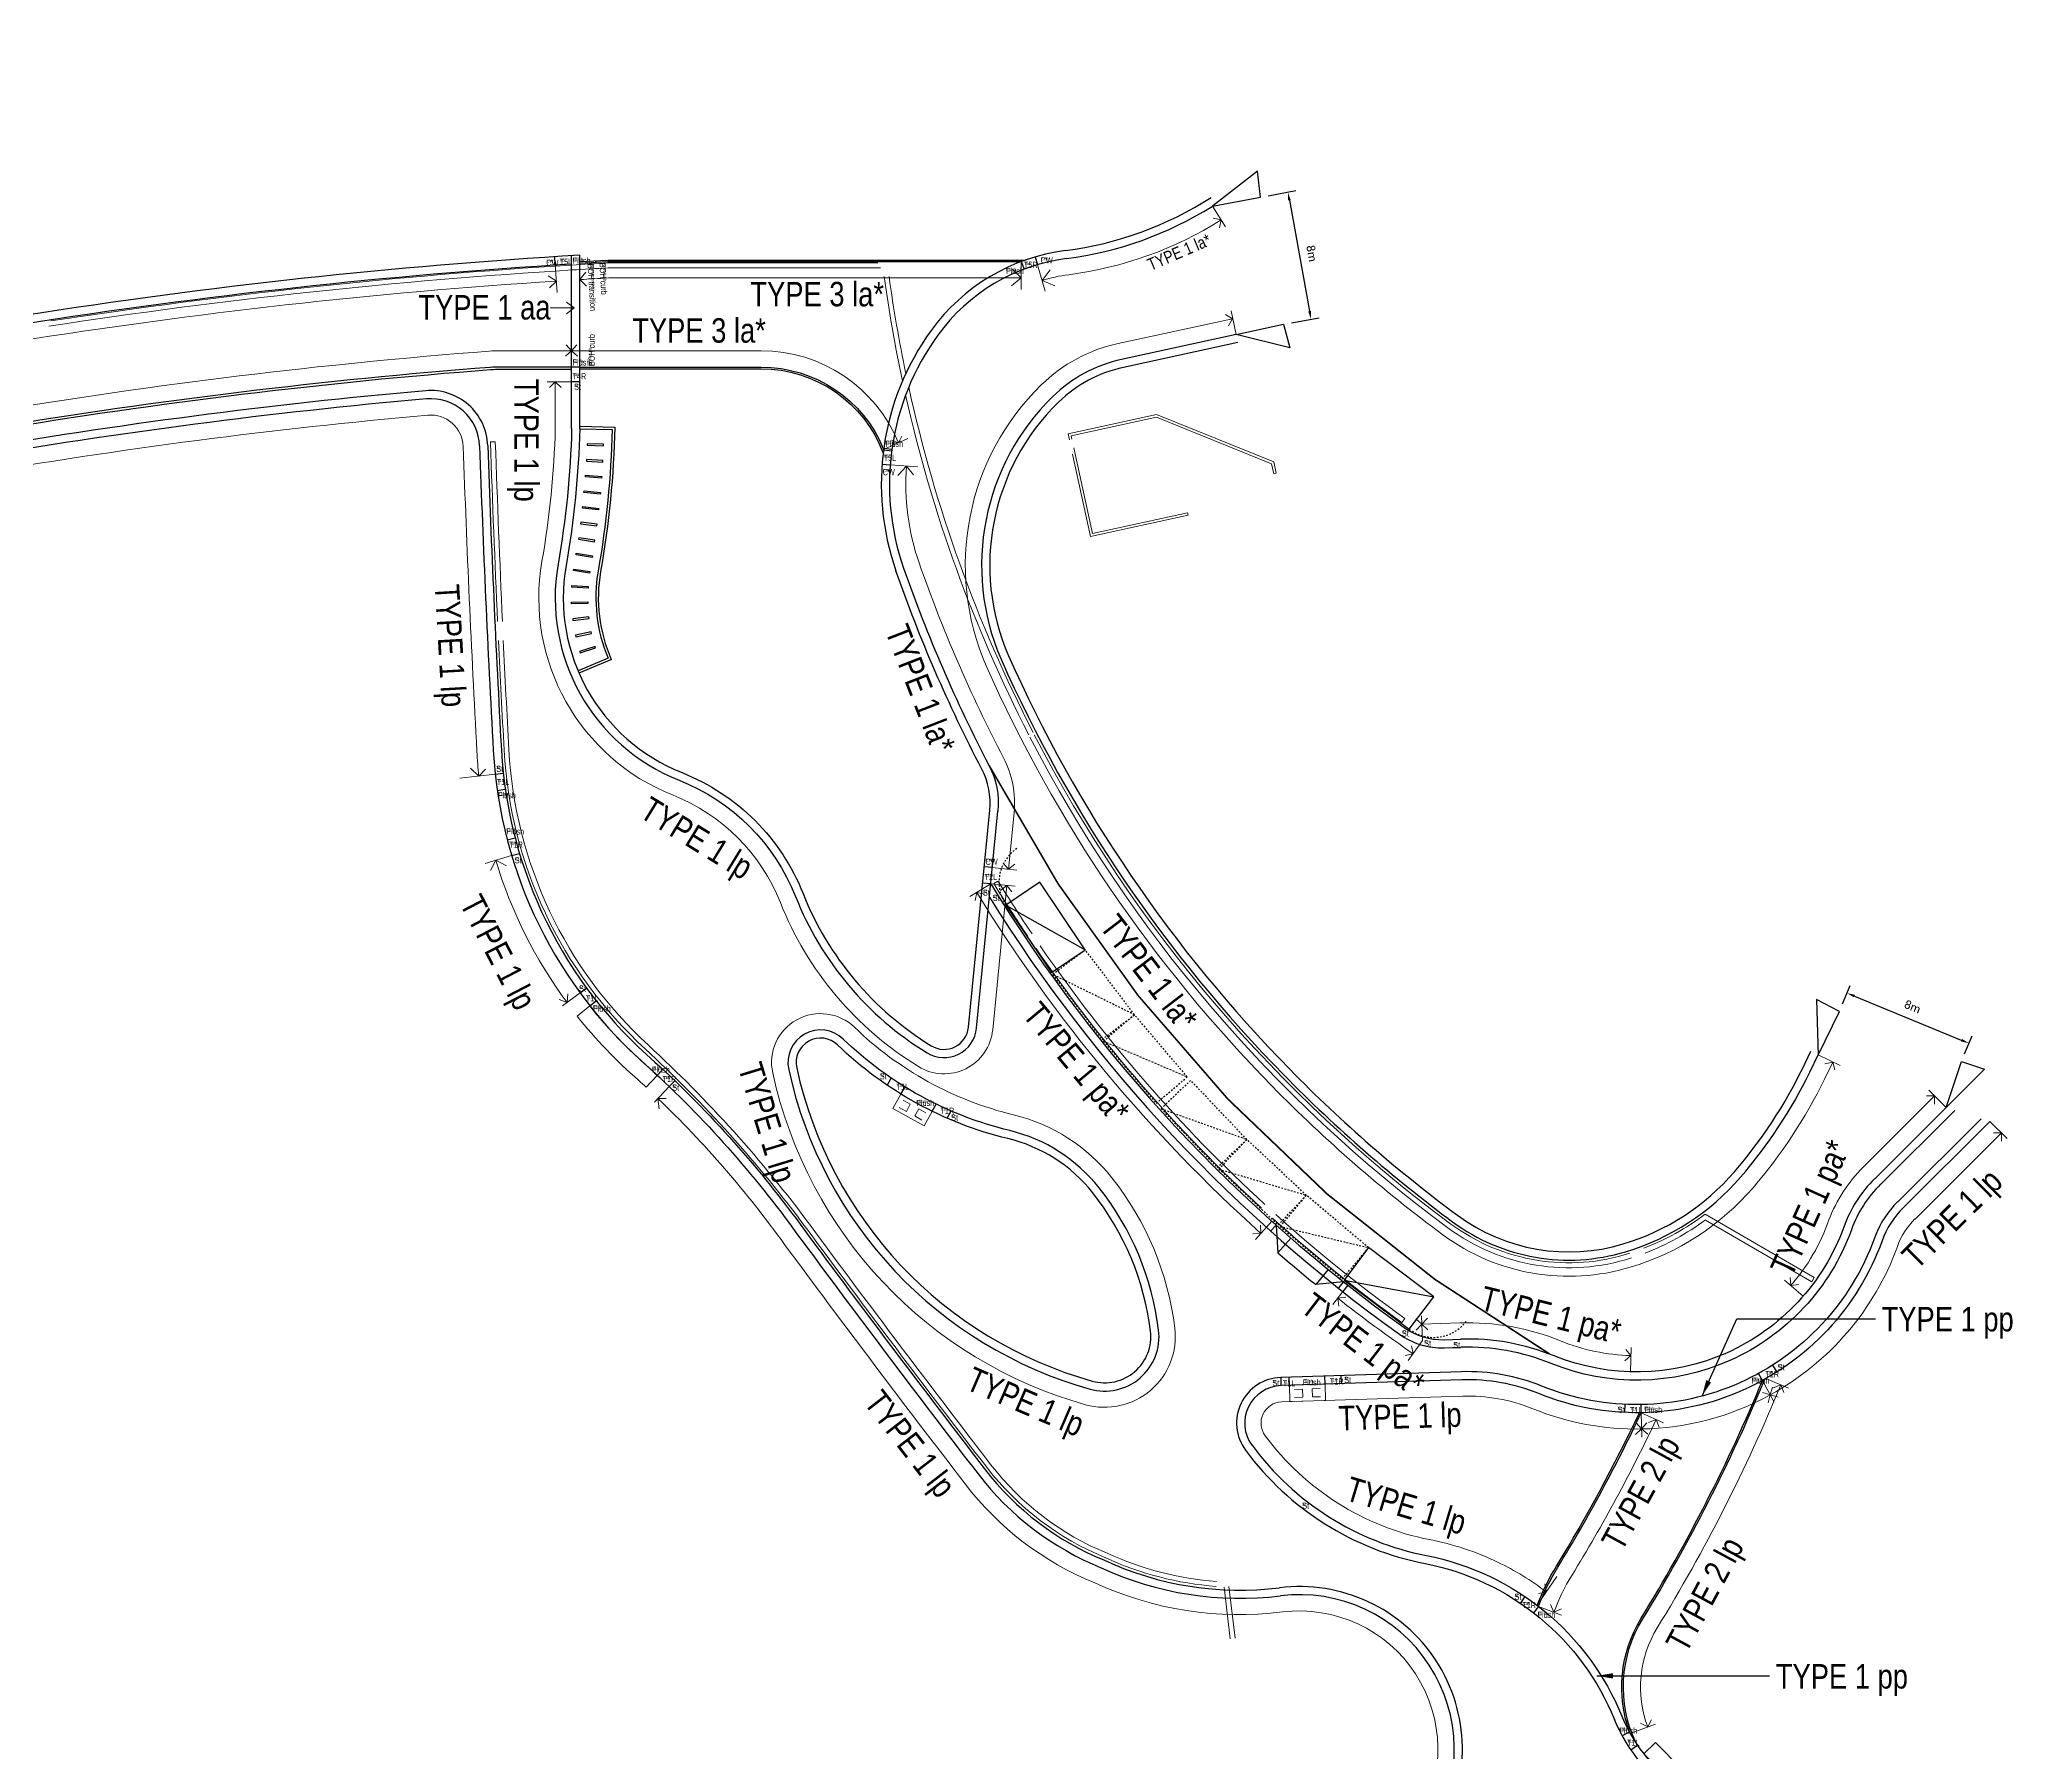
# Model space of a CAD drawing. Extents: x 832756 to 834508, y 817753 to 818399.
# Drawn here: x 834055.9 to 834177, y 817935.1 to 818040.2 of the extents above; entities that cross this region are included whole.
import ezdxf

# ---------------------------------------------------------------- set-up
doc = ezdxf.new("R2010")
doc.units = 0
doc.header["$MEASUREMENT"] = 0
doc.header["$PDMODE"] = 3
doc.linetypes.add('ACAD_ISO02W100', pattern=[15, 12, -3])
doc.linetypes.add('HIDDEN', pattern=[0.375, 0.25, -0.125])
doc.layers.get('0').update_dxf_attribs({"lineweight": 0})
for name, color, linetype, lineweight in [('000-PAV-Concrete-b', 1, 'Continuous', 25), ('000-PAV-Reused tiles-b', 3, 'Continuous', 15), ('000-West8 - Transition pieces', 2, 'Continuous', 30), ('000-West8 - Transition pieces @ 0.25', 2, 'Continuous', 30), ('000-West8 - Transition pieces @ 0.5', 2, 'Continuous', 30), ('020-gutter-b-a', 8, 'ACAD_ISO02W100', 9), ('KERBS TYPE', 3, 'Continuous', 0)]:
    doc.layers.add(name, color=color, linetype=linetype, lineweight=lineweight)
doc.layers.add('bike station', color=1, linetype='Continuous')
doc.styles.add('base plan(mm)$0$SWIS721 LT', font='swiss.ttf')
doc.styles.add('Legend', font='calibri.ttf')
doc.styles.add('W8 TOPO wkcd', font='swissc.ttf', dxfattribs={"height": 1.1})
doc.linetypes.add('FENCELINE1', pattern='A,6.35,-2.54,[133,ltypeshp.shx,S=2.54,R=0,X=-2.54,Y=0],-2.54,25.4', length=36.83)
doc.dimstyles.new('ISO-200', dxfattribs={"dimtxt": 0.5, "dimasz": 0.5, "dimexe": 0.5, "dimexo": 0.5, "dimgap": 0.5, "dimtad": 1, "dimdsep": 46, "dimtxsty": 'Standard', "dimcen": 0, "dimclrd": 256, "dimclre": 256, "dimclrt": 256, "dimadec": 0, "dimazin": 0, "dimtfac": 1, "dimtmove": 0, "dimatfit": 2, "dimfxl": 0, "dimlwd": -1, "dimlwe": -1, "dimarcsym": 0})
doc.dimstyles.get("Standard").update_dxf_attribs({"dimtxt": 0.18, "dimasz": 0.18, "dimexe": 0.18, "dimexo": 0.0625, "dimgap": 0.09, "dimtad": 1, "dimdec": 4, "dimzin": 0, "dimdsep": 46, "dimtxsty": 'Standard', "dimcen": 0.09, "dimadec": 0, "dimazin": 0, "dimtfac": 1, "dimtdec": 4, "dimtofl": 0, "dimtmove": 2, "dimatfit": 2, "dimfxl": 0, "dimtolj": 1, "dimtzin": 0, "dimarcsym": 0})

# ---------------------------------------------------------------- blocks, each defined once
blk = doc.blocks.new('*D135')
at = {"layer": '000-PAV-Concrete-b', "ltscale": 0.01}
for p, q in [((834166.52, 817981.05), (834166.98, 817982.16)), ((834167.26, 817981.51), (834173.81, 817978.81)), ((834174.01, 817977.97), (834174.47, 817979.08))]:
    blk.add_line(p, q, dxfattribs=at)
for points in [[(834167.29, 817981.59), (834167.22, 817981.44), (834166.79, 817981.7)], [(834173.85, 817978.89), (834173.78, 817978.74), (834174.28, 817978.62)]]:
    blk.add_solid(points, dxfattribs=at)
at = {"layer": 'Defpoints', "color": 0, "ltscale": 0.01}
for p in [(834166.33, 817980.58), (834174.28, 817978.62), (834173.82, 817977.5)]:
    blk.add_point(p, dxfattribs=at)
at = {"layer": '000-PAV-Concrete-b', "ltscale": 0.01, "insert": (834170.82, 817980.86), "char_height": 0.5, "attachment_point": 5, "rotation": 337.6263, "style": 'Legend'}
blk.add_mtext('8m', dxfattribs=at)
blk = doc.blocks.new('*D136')
at = {"layer": '000-PAV-Concrete-b', "ltscale": 0.01}
for p, q in [((834131.29, 818030.64), (834132.98, 818030.95)), ((834132.58, 818030.36), (834133.82, 818023.55)), ((834132.72, 818022.84), (834134.41, 818023.15))]:
    blk.add_line(p, q, dxfattribs=at)
for points in [[(834132.66, 818030.38), (834132.5, 818030.35), (834132.49, 818030.86)], [(834133.91, 818023.56), (834133.74, 818023.53), (834133.91, 818023.06)]]:
    blk.add_solid(points, dxfattribs=at)
at = {"layer": 'Defpoints', "color": 0, "ltscale": 0.01}
for p in [(834130.8, 818030.55), (834132.22, 818022.75), (834133.91, 818023.06)]:
    blk.add_point(p, dxfattribs=at)
at = {"layer": '000-PAV-Concrete-b', "ltscale": 0.01, "insert": (834133.95, 818027.09), "char_height": 0.5, "attachment_point": 5, "rotation": 280.3427, "style": 'Legend'}
blk.add_mtext('8m', dxfattribs=at)
blk = doc.blocks.new('*U139')
at = {"layer": '000-West8 - Transition pieces @ 0.25', "insert": (0, 0), "char_height": 0.188, "attachment_point": 1, "style": 'W8 TOPO wkcd'}
blk.add_mtext_dynamic_manual_height_columns('T1L', width=0.3989, gutter_width=1.38, heights=[0.205], dxfattribs=at)
at = {"layer": '000-West8 - Transition pieces @ 0.5', "insert": (0, 0), "char_height": 0.375, "attachment_point": 1, "style": 'W8 TOPO wkcd'}
blk.add_mtext_dynamic_manual_height_columns('T1L', width=0.7978, gutter_width=2.75, heights=[0.411], dxfattribs=at)
blk = doc.blocks.new('T1L')
at = {"layer": '000-West8 - Transition pieces'}
blk.add_blockref('*U139', (0, 0), dxfattribs=at)
blk = doc.blocks.new('*U140')
at = {"layer": '000-West8 - Transition pieces @ 0.25', "insert": (0, 0), "char_height": 0.188, "attachment_point": 1, "style": 'W8 TOPO wkcd'}
blk.add_mtext_dynamic_manual_height_columns('T1R', width=0.3989, gutter_width=1.38, heights=[0.205], dxfattribs=at)
at = {"layer": '000-West8 - Transition pieces @ 0.5', "insert": (0, 0), "char_height": 0.375, "attachment_point": 1, "style": 'W8 TOPO wkcd'}
blk.add_mtext_dynamic_manual_height_columns('T1R', width=0.7978, gutter_width=2.75, heights=[0.411], dxfattribs=at)
blk = doc.blocks.new('T1R')
at = {"layer": '000-West8 - Transition pieces'}
blk.add_blockref('*U140', (0, 0), dxfattribs=at)
blk = doc.blocks.new('*U138')
at = {"layer": '000-West8 - Transition pieces @ 0.25', "insert": (0, 0), "char_height": 0.188, "attachment_point": 1, "style": 'W8 TOPO wkcd'}
blk.add_mtext_dynamic_manual_height_columns('Flush', width=0.3732, gutter_width=1.38, heights=[0.202], dxfattribs=at)
at = {"layer": '000-West8 - Transition pieces @ 0.5', "insert": (0, 0), "char_height": 0.375, "attachment_point": 1, "style": 'W8 TOPO wkcd'}
blk.add_mtext_dynamic_manual_height_columns('Flush', width=0.7465, gutter_width=2.75, heights=[0.405], dxfattribs=at)
blk = doc.blocks.new('Flush')
at = {"layer": '000-West8 - Transition pieces'}
blk.add_blockref('*U138', (0, 0), dxfattribs=at)
blk = doc.blocks.new('*U137')
at = {"layer": '000-West8 - Transition pieces @ 0.25', "insert": (0, 0), "char_height": 0.188, "attachment_point": 1, "style": 'W8 TOPO wkcd'}
blk.add_mtext_dynamic_manual_height_columns('St', width=0.3732, gutter_width=1.38, heights=[0.202], dxfattribs=at)
at = {"layer": '000-West8 - Transition pieces @ 0.5', "insert": (0, 0), "char_height": 0.375, "attachment_point": 1, "style": 'W8 TOPO wkcd'}
blk.add_mtext_dynamic_manual_height_columns('St', width=0.7465, gutter_width=2.75, heights=[0.405], dxfattribs=at)
blk = doc.blocks.new('St')
at = {"layer": '000-West8 - Transition pieces'}
blk.add_blockref('*U137', (0, 0), dxfattribs=at)
blk = doc.blocks.new('*U143')
at = {"layer": '000-West8 - Transition pieces @ 0.25', "insert": (0, 0), "char_height": 0.188, "attachment_point": 1, "style": 'W8 TOPO wkcd'}
blk.add_mtext_dynamic_manual_height_columns('CW', width=0.3732, gutter_width=1.38, heights=[0.202], dxfattribs=at)
at = {"layer": '000-West8 - Transition pieces @ 0.5', "insert": (0, 0), "char_height": 0.375, "attachment_point": 1, "style": 'W8 TOPO wkcd'}
blk.add_mtext_dynamic_manual_height_columns('CW', width=0.7465, gutter_width=2.75, heights=[0.405], dxfattribs=at)
blk = doc.blocks.new('CW')
at = {"layer": '000-West8 - Transition pieces'}
blk.add_blockref('*U143', (0, 0), dxfattribs=at)
blk = doc.blocks.new('*U150')
at = {"layer": '000-West8 - Transition pieces @ 0.25', "insert": (0, 0), "char_height": 0.188, "attachment_point": 1, "style": 'W8 TOPO wkcd'}
blk.add_mtext_dynamic_manual_height_columns('T5L', width=0.3989, gutter_width=1.38, heights=[0.205], dxfattribs=at)
at = {"layer": '000-West8 - Transition pieces @ 0.5', "insert": (0, 0), "char_height": 0.375, "attachment_point": 1, "style": 'W8 TOPO wkcd'}
blk.add_mtext_dynamic_manual_height_columns('T5L', width=0.7978, gutter_width=2.75, heights=[0.411], dxfattribs=at)
blk = doc.blocks.new('T5L')
at = {"layer": '000-West8 - Transition pieces'}
blk.add_blockref('*U150', (0, 0), dxfattribs=at)
blk = doc.blocks.new('*U152')
at = {"layer": '000-West8 - Transition pieces @ 0.25', "insert": (0, 0), "char_height": 0.188, "attachment_point": 1, "style": 'W8 TOPO wkcd'}
blk.add_mtext_dynamic_manual_height_columns('T5R', width=0.3989, gutter_width=1.38, heights=[0.205], dxfattribs=at)
at = {"layer": '000-West8 - Transition pieces @ 0.5', "insert": (0, 0), "char_height": 0.375, "attachment_point": 1, "style": 'W8 TOPO wkcd'}
blk.add_mtext_dynamic_manual_height_columns('T5R', width=0.7978, gutter_width=2.75, heights=[0.411], dxfattribs=at)
blk = doc.blocks.new('T5R')
at = {"layer": '000-West8 - Transition pieces'}
blk.add_blockref('*U152', (0, 0), dxfattribs=at)
blk = doc.blocks.new('*U141')
at = {"layer": '000-West8 - Transition pieces @ 0.25', "insert": (0, 0), "char_height": 0.188, "attachment_point": 1, "style": 'W8 TOPO wkcd'}
blk.add_mtext_dynamic_manual_height_columns('T2L', width=0.3732, gutter_width=1.38, heights=[0.202], dxfattribs=at)
at = {"layer": '000-West8 - Transition pieces @ 0.5', "insert": (0, 0), "char_height": 0.375, "attachment_point": 1, "style": 'W8 TOPO wkcd'}
blk.add_mtext_dynamic_manual_height_columns('T2L', width=0.7465, gutter_width=2.75, heights=[0.405], dxfattribs=at)
blk = doc.blocks.new('T2L')
at = {"layer": '000-West8 - Transition pieces'}
blk.add_blockref('*U141', (0, 0), dxfattribs=at)
blk = doc.blocks.new('*U149')
at = {"layer": '000-West8 - Transition pieces @ 0.25', "insert": (0, 0), "char_height": 0.188, "attachment_point": 1, "style": 'W8 TOPO wkcd'}
blk.add_mtext_dynamic_manual_height_columns('T4R', width=0.3989, gutter_width=1.38, heights=[0.205], dxfattribs=at)
at = {"layer": '000-West8 - Transition pieces @ 0.5', "insert": (0, 0), "char_height": 0.375, "attachment_point": 1, "style": 'W8 TOPO wkcd'}
blk.add_mtext_dynamic_manual_height_columns('T4R', width=0.7978, gutter_width=2.75, heights=[0.411], dxfattribs=at)
blk = doc.blocks.new('T4R')
at = {"layer": '000-West8 - Transition pieces'}
blk.add_blockref('*U149', (0, 0), dxfattribs=at)
blk = doc.blocks.new('*U265')
at = {"layer": '000-West8 - Transition pieces @ 0.25', "insert": (0.05, 0.02), "char_height": 0.188, "attachment_point": 1, "style": 'W8 TOPO wkcd'}
blk.add_mtext_dynamic_manual_height_columns('BOH curb', width=1.8718, gutter_width=1.38, heights=[0.202], dxfattribs=at)
at = {"layer": '000-West8 - Transition pieces @ 0.5', "insert": (0.05, 0.02), "char_height": 0.375, "attachment_point": 1, "style": 'W8 TOPO wkcd'}
blk.add_mtext_dynamic_manual_height_columns('BOH curb', width=3.7436, gutter_width=2.75, heights=[0.405], dxfattribs=at)
blk = doc.blocks.new('*U132')
at = {"layer": '000-West8 - Transition pieces'}
blk.add_blockref('*U265', (0, 0), dxfattribs=at)
blk = doc.blocks.new('*U266')
at = {"layer": '000-West8 - Transition pieces @ 0.25', "insert": (0.05, 0.02), "char_height": 0.188, "attachment_point": 1, "style": 'W8 TOPO wkcd'}
blk.add_mtext_dynamic_manual_height_columns('BOH curb', width=1.8718, gutter_width=1.38, heights=[0.202], dxfattribs=at)
at = {"layer": '000-West8 - Transition pieces @ 0.5', "insert": (0.05, 0.02), "char_height": 0.375, "attachment_point": 1, "style": 'W8 TOPO wkcd'}
blk.add_mtext_dynamic_manual_height_columns('BOH curb', width=3.7436, gutter_width=2.75, heights=[0.405], dxfattribs=at)
blk = doc.blocks.new('*U133')
at = {"layer": '000-West8 - Transition pieces'}
blk.add_blockref('*U266', (0, 0), dxfattribs=at)
blk = doc.blocks.new('*U267')
at = {"layer": '000-West8 - Transition pieces @ 0.25', "insert": (0.02, -0.05), "char_height": 0.1875, "attachment_point": 1, "style": 'W8 TOPO wkcd'}
blk.add_mtext_dynamic_manual_height_columns('BOH transition', width=1.8718, gutter_width=1.38, heights=[0.202], dxfattribs=at)
at = {"layer": '000-West8 - Transition pieces @ 0.5', "insert": (0.02, -0.05), "char_height": 0.375, "attachment_point": 1, "style": 'W8 TOPO wkcd'}
blk.add_mtext_dynamic_manual_height_columns('BOH transition', width=3.7436, gutter_width=2.75, heights=[0.405], dxfattribs=at)
blk = doc.blocks.new('*U134')
at = {"layer": '000-West8 - Transition pieces'}
blk.add_blockref('*U267', (0, 0), dxfattribs=at)
blk = doc.blocks.new('A$C1F770982')
at = {"layer": '020-gutter-b-a', "color": 2, "linetype": 'FENCELINE1', "ltscale": 4e-05}
for p, q in [((834119.01, 818016.02), (834124.43, 818017.2)), ((834119.19, 818015.91), (834124.42, 818017.04)), ((834164.79, 817964.24), (834158.09, 817968.13)), ((834164.64, 817963.98), (834158.11, 817967.77))]:
    blk.add_line(p, q, dxfattribs=at)
for points in [[(834056.47, 818022.63, -0.022788), (834088.56, 818026.08, -0.00157), (834090.78, 818026.21), (834107.49, 818026.21)], [(834056.59, 818022.95, -0.022665), (834088.54, 818026.38, -0.001576), (834090.77, 818026.51), (834107.32, 818026.51)], [(834107.72, 818025.67, 0.018621), (834108.84, 818019.26)], [(834108.02, 818025.67, 0.01732), (834109.05, 818019.72)], [(834109.23, 818018.89, 0.06492), (834116.86, 817997.69)], [(834109.03, 818018.39, 0.063641), (834116.59, 817997.56)], [(834083.56, 818015.53, 0.002857), (834084, 818004.5)], [(834083.86, 818015.54, 0.002857), (834084.3, 818004.51)], [(834084.05, 818003.33, 0.001738), (834084.4, 817996.62, 0.195832), (834093.05, 817978.28, -0.047832), (834102.95, 817967.26, 0.004834), (834114.01, 817952.6, 0.132717), (834121.3, 817947.05)], [(834084.35, 818003.34, 0.001738), (834084.69, 817996.64, 0.195832), (834093.25, 817978.5, -0.047832), (834103.19, 817967.44, 0.004834), (834114.25, 817952.78, 0.132692), (834121.41, 817947.32)], [(834116.66, 817997.41, 0.114644), (834142.31, 817967.29, 0.242174), (834153.57, 817965.45)], [(834116.93, 817997.55, 0.114643), (834142.49, 817967.53, 0.241908), (834153.47, 817965.74)], [(834114.44, 817988.42, 0.010314), (834116.54, 817985.17)], [(834114.7, 817988.58, 0.01031), (834116.79, 817985.34)], [(834117.04, 817984.43, 0.056443), (834130.88, 817968.5)], [(834117.29, 817984.6, 0.056433), (834131.08, 817968.72)], [(834131.55, 817967.89, 0.027215), (834139.48, 817961.48)], [(834131.75, 817968.11, 0.027212), (834139.66, 817961.73)], [(834158.09, 817968.13, -0.069667), (834154.32, 817966.04)], [(834158.11, 817967.78, -0.066654), (834154.42, 817965.75)]]:
    blk.add_lwpolyline(points, format="xyb", dxfattribs=at)
for points in [[(834131.63, 818013.56), (834131.49, 818014.19), (834124.42, 818017.04)], [(834131.78, 818013.6), (834131.62, 818014.3), (834124.43, 818017.2)], [(834083.86, 818015.54), (834083.56, 818015.53)], [(834131.63, 818013.56), (834131.78, 818013.6)], [(834114.44, 817988.42), (834114.7, 817988.58)], [(834164.64, 817963.98), (834164.79, 817964.24)], [(834139.48, 817961.48), (834139.66, 817961.73)], [(834128.57, 817945.24), (834128.95, 817942.08)], [(834128.87, 817945.28), (834129.25, 817942.12)]]:
    blk.add_lwpolyline(points, dxfattribs=at)
at = {"layer": '020-gutter-b-a', "color": 2, "linetype": 'FENCELINE1', "ltscale": 4e-05, "elevation": 5.15}
for points in [[(834119.01, 818016.02), (834119.09, 818015.66)], [(834119.19, 818015.91), (834119.24, 818015.69)], [(834120.5, 818009.9), (834119.35, 818015.17)], [(834120.38, 818009.73), (834119.28, 818014.78)], [(834120.38, 818009.73), (834126.38, 818011.03)], [(834120.5, 818009.9), (834126.34, 818011.17)], [(834126.34, 818011.17), (834126.38, 818011.03)]]:
    blk.add_lwpolyline(points, dxfattribs=at)
at = {"layer": '020-gutter-b-a', "color": 2, "linetype": 'FENCELINE1', "ltscale": 4e-05}
for radius, start, end in [(19.7, 245.3401, 265.5729), (20, 245.3351, 265.6073)]:
    blk.add_arc((834129.63, 817965.23), radius, start, end, dxfattribs=at)

msp = doc.modelspace()

# ---------------------------------------------------------------- linework, layer by layer
for points, elevation in [([(834108.89, 817975.12), (834109.32, 817974.88), (834109.08, 817974.44), (834108.64, 817974.69)], 5.82), ([(834110.27, 817974.35), (834109.84, 817974.59), (834109.59, 817974.16), (834110.03, 817973.91)], 5.32), ([(834132.89, 817957.38), (834133.39, 817957.4), (834133.4, 817956.9), (834132.9, 817956.88)], 5.82), ([(834134.48, 817957.43), (834133.98, 817957.42), (834133.99, 817956.92), (834134.49, 817956.93)], 5.32)]:
    msp.add_lwpolyline(points, dxfattribs=dict(elevation=elevation))
at = {"layer": '000-PAV-Concrete-b'}
for p, q in [((834088.54, 818016.35), (834088.54, 818026.46)), ((834089.04, 818016.35), (834089.04, 818026.99)), ((834172.88, 817974.68), (834173.82, 817977.5)), ((834131.77, 817967.46), (834131.88, 817965.77)), ((834131.88, 817965.77), (834132.67, 817966.67)), ((834134.96, 817964.74), (834134.2, 817963.81)), ((834135.9, 817963.99), (834134.2, 817963.81))]:
    msp.add_line(p, q, dxfattribs=at)
at = {"layer": '000-PAV-Concrete-b', "ltscale": 0.01}
for p, q in [((834089.04, 818016.49), (834091.19, 818016.44)), ((834089.04, 818016.34), (834091.03, 818016.29)), ((834090.78, 818002.25), (834088.94, 818001.47)), ((834090.98, 818002.17), (834088.99, 818001.34))]:
    msp.add_line(p, q, dxfattribs=at)
at = {"layer": '000-PAV-Concrete-b', "color": 7, "linetype": 'HIDDEN', "ltscale": 0.005}
msp.add_line((834123.08, 817980.37), (834118.07, 817982.84), dxfattribs=at)
at = {"layer": '000-PAV-Concrete-b', "ltscale": 0.01}
for points in [[(834089.04, 818026.99, 0.0483), (834021.41, 818016.31, -0.05618), (833969.36, 818008.92, -0.422971), (833961.02, 818017.03), (833961.05, 818040.23)], [(834129.32, 818022.12), (834122.29, 818020.59, 0.140799), (834118.06, 818018.31, 0.311038), (834114.89, 818002.19, 0.089482), (834132.26, 817976.66, 0.039433), (834142.59, 817967.67, 0.237152), (834153.21, 817965.83, 0.143098), (834160.27, 817970.41, 0.064469), (834164.51, 817976.84), (834165.03, 817977.91)], [(834129.42, 818021.63), (834122.4, 818020.1, 0.140799), (834118.41, 818017.96, 0.310989), (834115.35, 818002.39, 0.089475), (834132.62, 817977.01, 0.039433), (834142.89, 817968.07, 0.237171), (834153.07, 817966.31, 0.143112), (834159.89, 817970.74, 0.064469), (834164.06, 817977.06), (834164.58, 817978.13)], [(834132.39, 818022.1, 0.000013), (834132.39, 818022.1)], [(834088.54, 818019.97), (834084.18, 818019.97, 0.019263), (834083.57, 818019.95, 0.04407), (834023.08, 818009.87, -0.04485), (833980.44, 818002.83)], [(834091.03, 818016.29, -0.036796), (834090.17, 818007.6, 0.143911), (834090.78, 818002.25, 0.143911)], [(834091.19, 818016.44, -0.037432), (834090.32, 818007.57, 0.147672), (834090.97, 818002.18, 0.147672)], [(834114.18, 817987.58, 0.098268), (834139.33, 817960.77, 0.069482)]]:
    msp.add_lwpolyline(points, format="xyb", dxfattribs=at)
at = {"layer": '000-PAV-Concrete-b'}
for points in [[(834127.87, 818030), (834130.8, 818030.55), (834130.62, 818032.14)], [(834129.32, 818022.12), (834132.22, 818022.75), (834132.61, 818021.3)], [(834165.02, 817977.9), (834166.33, 817980.58), (834164.92, 817981.3)], [(834172.88, 817974.68), (834173.82, 817977.5), (834175.24, 817977.03)]]:
    msp.add_lwpolyline(points, close=True, dxfattribs=at)
for points in [[(834118.85, 818027.27, 0.11058), (834127.78, 818030.53)], [(834118.91, 818026.78, 0.1078), (834127.84, 818029.98, 0.1078)], [(834118.85, 818027.27, 0.206626), (834110.6, 818022.37, 0.245225), (834108.44, 818007.62, 187.914028)], [(833960.52, 818017.03, 0.423134), (833969.37, 818008.42, 0.05618), (834021.54, 818015.83, -0.047924), (834088.54, 818026.46, -0.042556)], [(834118.91, 818026.78, 0.206626), (834111.01, 818022.08, 0.245225), (834108.91, 818007.78, 0.245225)], [(834088.54, 818020.12), (834084.18, 818020.12, 0.019263), (834083.55, 818020.1, 0.04407), (834023.04, 818010.02, -0.04485), (833980.43, 818002.98)], [(834089.04, 818020.12), (834100.17, 818020.12, -0.305327), (834107.68, 818015.07)], [(834089.04, 818020.02), (834100.17, 818020.02, -0.312274), (834107.66, 818014.84)], [(834079.59, 818018.67, 0.04114), (834023.32, 818008.95, -0.04485), (833980.51, 818001.89, -0.04485)], [(834079.63, 818018.17, 0.04114), (834023.44, 818008.47, -0.04485), (833980.55, 818001.39, -0.04485)], [(834088.54, 818016.35, -0.036796), (834087.71, 818008.02, 0.355456), (834095.13, 817994.77, -0.206906), (834102.28, 817987.63, 0.162548), (834110.35, 817978.04, 0.55328), (834113.39, 817979.55), (834114.7, 817992.87)], [(834089.04, 818016.35, -0.036824), (834088.2, 818007.94, 0.355456), (834095.32, 817995.23, -0.206906), (834102.74, 817987.81, 0.162548), (834110.61, 817978.47, 0.55328), (834112.89, 817979.6), (834114.2, 817992.92), (834114.2, 817992.92, 0.145882), (834113.71, 817995.45, -0.036519), (834108.44, 818007.62)], [(834082.89, 818015.29, 0.00484), (834083.73, 817996.58, 0.203394), (834093.32, 817977.1, -0.051316), (834102.41, 817966.87, 0.004834), (834113.48, 817952.19, 0.132644), (834121.04, 817946.43, 0.132644)], [(834083.39, 818015.3, 0.004839), (834084.23, 817996.61, 0.203459), (834093.65, 817977.47, -0.051332), (834102.82, 817967.16, 0.004834), (834113.88, 817952.5, 0.132644), (834121.23, 817946.89, 0.132644)], [(834108.91, 818007.78, 0.036519), (834114.15, 817995.68, -0.145882), (834114.7, 817992.87)], [(834114.26, 817988.4, 0.100023), (834139.62, 817961.18)], [(834168.48, 817966.66, -0.425169), (834148.08, 817957.58, -0.425169)], [(834167.07, 817967.17, -0.425169), (834148.65, 817958.97, -0.425169)], [(834166.6, 817967.34, -0.425169), (834148.83, 817959.44)], [(834131.88, 817965.77, 0.007985), (834134.2, 817963.81, 0.007985)], [(834168.95, 817966.49, -0.425169), (834147.89, 817957.12, -0.425169)], [(834139.33, 817960.77, 0.164728), (834142.09, 817959.93), (834142.6, 817959.95), (834143.1, 817959.96)], [(834139.62, 817961.18, 0.164728), (834142.08, 817960.43, 0), (834142.58, 817960.45, 0), (834143.09, 817960.46, -0.598542)], [(834153.49, 817936.26, -0.231321), (834154.17, 817943.34, 0.039445), (834161.61, 817957.92, 0.037878)], [(834153.85, 817935.67, -0.253858), (834154.26, 817943.29, 0.039748), (834161.75, 817958, 0.039445)], [(834147.79, 817944.12, -0.047398), (834148.97, 817946.53, 0.027382), (834154.06, 817955.95)], [(834147.87, 817944.06, -0.047939), (834149.06, 817946.48, 0.027507), (834154.17, 817955.95, 0.027507)], [(834129.89, 817953.65, 0.187587), (834140.91, 817946.69, -0.12462), (834147.92, 817943.38, -0.12462), (834152.52, 817937.13, -1.142223)], [(834130.29, 817953.95, 0.187619), (834141, 817947.18, -0.253172), (834152.98, 817937.32)]]:
    msp.add_lwpolyline(points, format="xyb", dxfattribs=at)
for points in [[(834089.04, 818026.59), (834090.77, 818026.69), (834116.4, 818026.69)], [(834089.04, 818026.49), (834090.77, 818026.59), (834116.12, 818026.59)], [(834143.15, 817958.46), (834132.05, 817958.11)], [(834143.17, 817957.96), (834132.07, 817957.61)]]:
    msp.add_lwpolyline(points, dxfattribs=at)
at = {"layer": '000-PAV-Concrete-b', "color": 2, "linetype": 'HIDDEN', "ltscale": 0.005, "const_width": 0.1}
msp.add_lwpolyline([(834114.15, 817995.68, 0.140627), (834148.55, 817959.55)], format="xyb", dxfattribs=at)
at = {"layer": '000-PAV-Concrete-b', "color": 7}
for points in [[(834120.06, 817984.36), (834117.26, 817988.5), (834115.19, 817987.1), (834117.99, 817982.96)], [(834141.44, 817963.07), (834137.44, 817966.08), (834135.94, 817964.08), (834139.94, 817961.07)]]:
    msp.add_lwpolyline(points, close=True, dxfattribs=at)
at = {"layer": '000-PAV-Concrete-b', "color": 7, "ltscale": 0.02}
msp.add_lwpolyline([(834115.19, 817987.1), (834120.06, 817984.36)], dxfattribs=at)
at = {"layer": '000-PAV-Concrete-b', "color": 7, "linetype": 'HIDDEN', "ltscale": 0.005}
for points in [[(834123.08, 817980.37), (834120.06, 817984.36), (834118.07, 817982.84), (834121.09, 817978.86)], [(834126.32, 817976.56), (834123.08, 817980.37), (834121.18, 817978.75), (834124.41, 817974.94)], [(834129.97, 817972.72), (834126.52, 817976.34), (834124.71, 817974.61), (834128.16, 817970.99)], [(834133.62, 817969.3), (834129.97, 817972.72), (834128.26, 817970.9), (834131.9, 817967.47)], [(834137.44, 817966.08), (834133.62, 817969.3), (834132.01, 817967.38), (834135.83, 817964.16)]]:
    msp.add_lwpolyline(points, close=True, dxfattribs=at)
at = {"layer": '000-PAV-Concrete-b', "ltscale": 0.01}
for points in [[(834105.2, 817978.88, 0.741538), (834101.86, 817977.01, 0.277715), (834120.35, 817957.4, 0.535138), (834124.56, 817961.02, 0.137987), (834120.91, 817969.75, 0.167242), (834115.43, 817973.26, -0.133125)], [(834104.86, 817978.52, 0.741538), (834102.35, 817977.12, 0.277715), (834120.49, 817957.89, 0.535138), (834124.06, 817960.96, 0.137987), (834120.52, 817969.44, 0.167242), (834115.31, 817972.77, -0.133125)]]:
    msp.add_lwpolyline(points, format="xyb", close=True, dxfattribs=at)
at = {"layer": '000-PAV-Concrete-b', "color": 7, "linetype": 'HIDDEN', "ltscale": 0.005}
for points in [[(834121.18, 817978.75), (834126.32, 817976.56)], [(834124.71, 817974.61), (834129.97, 817972.72)], [(834128.26, 817970.9), (834133.62, 817969.3)], [(834132.01, 817967.38), (834137.44, 817966.08)]]:
    msp.add_lwpolyline(points, dxfattribs=at)
at = {"layer": '000-PAV-Concrete-b', "ltscale": 0.01}
for points in [[(834172.88, 817974.68), (834168.5, 817970.31)], [(834173.41, 817974.5), (834168.85, 817969.96)], [(834175.02, 817973.99), (834169.91, 817968.9)], [(834175.57, 817973.83), (834170.26, 817968.54)]]:
    msp.add_lwpolyline(points, dxfattribs=at)
at = {"layer": '000-PAV-Concrete-b', "color": 7}
msp.add_lwpolyline([(834135.94, 817964.08), (834141.44, 817963.07)], dxfattribs=at)
at = {"layer": '000-PAV-Concrete-b'}
for centre, radius, start, end in [((834079.9, 818015.18), 3.5, 1.993, 95.0846), ((834079.9, 818015.18), 3, 1.993, 95.0846), ((834174.21, 817964.58), 8.1, 134.8845, 160.0511), ((834174.21, 817964.58), 7.6, 134.8845, 160.0511), ((834174.21, 817964.58), 6.1, 134.8845, 160.0511), ((834174.21, 817964.58), 5.6, 134.8845, 160.0511), ((834143.53, 817946.37), 14.1, 67.9163, 91.812), ((834143.53, 817946.37), 13.6, 67.9163, 91.812), ((834143.53, 817946.37), 12.1, 67.9163, 91.812), ((834132.14, 817955.31), 2.8, 91.812, 216.459), ((834132.14, 817955.31), 2.3, 91.812, 216.459), ((834143.53, 817946.37), 11.6, 67.9163, 91.812), ((834129.54, 817964.79), 20.23, 245.1255, 277.0663), ((834129.54, 817964.79), 19.73, 245.1255, 277.0663), ((834133.2, 817935.28), 10, 328.9996, 97.0663), ((834133.2, 817935.28), 9.5, 328.9996, 97.0663), ((834161.78, 817940.9), 10, 202.1284, 239.0001), ((834161.78, 817940.9), 9.5, 202.1284, 239.0001)]:
    msp.add_arc(centre, radius, start, end, dxfattribs=at)
at = {"layer": '000-PAV-Concrete-b', "linetype": 'HIDDEN', "ltscale": 0.005}
for centre, start, end in [((834117.26, 817988.5), 124.0519, 214.0519), ((834141.44, 817963.07), 233.0619, 323.0619)]:
    msp.add_arc(centre, 2.5, start, end, dxfattribs=at)
at = {"layer": '000-PAV-Reused tiles-b'}
msp.add_lwpolyline([(834089.66, 817980.91), (834088.88, 817980.29, 0.047503), (834092.65, 817976.35, -0.002413), (834093.12, 817975.92), (834093.8, 817976.65, 0.002468), (834093.32, 817977.1, -0.047633)], format="xyb", close=True, dxfattribs=at)
for points in [[(834108.75, 817975.49), (834110.66, 817974.43), (834110.17, 817973.55), (834108.26, 817974.62)], [(834132.58, 817957.63), (834134.77, 817957.7), (834134.8, 817956.7), (834132.61, 817956.63)], [(834155.88, 817933.45), (834154.34, 817935.01), (834155.05, 817935.71), (834156.59, 817934.16)]]:
    msp.add_lwpolyline(points, close=True, dxfattribs=at)
at = {"layer": '000-West8 - Transition pieces'}
for p, q in [((834107.91, 817976.04, 2.32), (834108.15, 817976.48, 2.32)), ((834108.75, 817975.5, 2.32), (834109, 817975.94, 2.32)), ((834110.67, 817974.45, 2.32), (834110.91, 817974.88, 2.32)), ((834111.58, 817974.03, 2.32), (834111.83, 817974.47, 2.32)), ((834131.5, 817967.7), (834131.17, 817967.33)), ((834131.77, 817967.46), (834131.43, 817967.09)), ((834135.9, 817963.99), (834135.58, 817963.59)), ((834136.17, 817963.77), (834135.86, 817963.38)), ((834134.77, 817957.7, 2.11), (834134.75, 817958.2)), ((834135.77, 817957.73, 2.11), (834135.75, 817958.23)), ((834132.08, 817957.61, 2.32), (834132.07, 817958.11)), ((834132.58, 817957.63, 2.32), (834132.56, 817958.13))]:
    msp.add_line(p, q, dxfattribs=at)
for points in [[(834087.54, 818026.4), (834087.51, 818026.9)], [(834088.54, 818026.46), (834088.54, 818026.96)], [(834090.03, 818026.55), (834090.03, 818026.65)], [(834116.12, 818026.59), (834116.3, 818026.12)], [(834116.98, 818026.88), (834117.12, 818026.4)], [(834089.04, 818020.12), (834088.54, 818020.12)], [(834089.04, 818019.22), (834088.54, 818019.22)], [(834107.68, 818015.05), (834108.18, 818014.99)], [(834107.7, 818015.15), (834108.19, 818015.08)], [(834107.59, 818014.16), (834108.09, 818014.12)], [(834083.84, 817995.13), (834084.34, 817995.2)], [(834083.97, 817994.14), (834084.46, 817994.21)], [(834084.58, 817991.1), (834085.07, 817991.23)], [(834084.85, 817990.14), (834085.34, 817990.27)], [(834114.26, 817988.4), (834113.76, 817988.45)], [(834114.35, 817989.4), (834113.86, 817989.45)], [(834089.07, 817981.72), (834089.47, 817982.02)], [(834089.66, 817980.91), (834090.05, 817981.23)], [(834093.8, 817976.65), (834094.14, 817977.01)], [(834094.53, 817975.96), (834094.87, 817976.32)], [(834161.61, 817957.92), (834161.37, 817958.36)], [(834162.23, 817958.87), (834162.49, 817958.44)], [(834161.21, 817956.98), (834161.3, 817956.94)], [(834153.16, 817956.46), (834153.14, 817955.96)], [(834154.17, 817955.95), (834154.16, 817956.45)], [(834153.74, 817955.04), (834153.65, 817955.08)], [(834148.26, 817944.99), (834148.17, 817945.03)], [(834146.76, 817944.25), (834147.04, 817944.66)], [(834147.87, 817944.06), (834147.57, 817943.66)], [(834153.44, 817936.35), (834153, 817936.11)], [(834153.26, 817936.99), (834153.35, 817937.02)], [(834153.53, 817935.25), (834153.94, 817935.54)]]:
    msp.add_lwpolyline(points, dxfattribs=at)
at = {"layer": 'bike station'}
for points in [[(834090.5, 818015.28), (834090.5, 818015.38), (834089.5, 818015.42), (834089.5, 818015.32)], [(834090.45, 818014.29), (834090.46, 818014.39), (834089.46, 818014.45), (834089.45, 818014.35)], [(834090.39, 818013.41), (834090.38, 818013.31), (834089.39, 818013.39), (834089.39, 818013.49)], [(834090.21, 818011.45), (834090.2, 818011.35), (834089.21, 818011.47), (834089.22, 818011.57)], [(834090.31, 818012.43), (834090.3, 818012.33), (834089.3, 818012.42), (834089.31, 818012.52)], [(834090.08, 818010.38), (834090.1, 818010.48), (834089.11, 818010.61), (834089.09, 818010.51)], [(834089.95, 818009.4), (834089.97, 818009.5), (834088.98, 818009.65), (834088.96, 818009.55)], [(834089.82, 818008.53), (834089.8, 818008.43), (834088.82, 818008.59), (834088.83, 818008.69)], [(834089.55, 818006.65), (834089.55, 818006.55), (834088.55, 818006.61), (834088.56, 818006.71)], [(834089.66, 818007.57), (834089.64, 818007.47), (834088.66, 818007.63), (834088.67, 818007.72)], [(834089.53, 818005.72), (834089.54, 818005.62), (834088.54, 818005.59), (834088.53, 818005.69)], [(834089.61, 818004.69), (834089.6, 818004.79), (834088.61, 818004.67), (834088.62, 818004.57)], [(834089.77, 818003.78), (834089.75, 818003.88), (834088.77, 818003.66), (834088.79, 818003.56)], [(834090.01, 818002.88), (834089.98, 818002.98), (834089.03, 818002.67), (834089.06, 818002.58)]]:
    msp.add_lwpolyline(points, close=True, dxfattribs=at)
at = {"layer": 'KERBS TYPE', "ltscale": 0.000125}
for p, q in [((834128.67, 818028.73), (834127.87, 818030)), ((834087.66, 818024.7), (834087.54, 818026.4)), ((834116.12, 818024.89), (834116.12, 818026.59)), ((834117.6, 818024.77), (834117.12, 818026.4)), ((834088.69, 818023.75), (834087.22, 818023.75)), ((834129, 818023.58), (834129.32, 818022.12)), ((834088.54, 818021.62), (834088.54, 818020.12)), ((834087.04, 818019.22), (834088.54, 818019.22)), ((834087.54, 818016.35), (834087.54, 818019.22)), ((834109.17, 818015.74), (834107.68, 818015.07)), ((834108.09, 818014.12), (834109.78, 818013.99)), ((834081.69, 817994.89), (834083.84, 817995.13)), ((834083.24, 817989.66), (834084.85, 817990.14)), ((834115.75, 817988.26), (834114.26, 817988.4)), ((834115.85, 817989.25), (834114.35, 817989.4)), ((834087.99, 817980.92), (834089.07, 817981.72)), ((834166.38, 817977.25), (834165.03, 817977.91)), ((834093.62, 817975.01), (834094.53, 817975.96)), ((834172.88, 817974.68), (834171.82, 817975.74)), ((834175.57, 817973.83), (834176.63, 817972.77)), ((834131.17, 817967.33), (834130.5, 817966.58)), ((834135.86, 817963.38), (834135.24, 817962.59)), ((834162.97, 817964.08), (834164.11, 817963.1)), ((834140.74, 817960.39), (834140.69, 817961.89)), ((834153.56, 817959.95), (834153.52, 817958.45)), ((834161.61, 817957.92), (834162.33, 817956.6)), ((834154.17, 817955.95), (834154.2, 817954.45)), ((834147.79, 817944.13), (834148.99, 817945.9))]:
    msp.add_line(p, q, dxfattribs=at)
at = {"layer": 'KERBS TYPE'}
for p, q in [((834114.26, 817988.4), (834112.98, 817987.62)), ((834140.74, 817960.39), (834139.88, 817959.16)), ((834161.82, 817958.04), (834163.2, 817957.46)), ((834154.17, 817955.95), (834155.54, 817955.33)), ((834147.87, 817944.06), (834149.28, 817943.53)), ((834153.49, 817936.26), (834155.04, 817936.84))]:
    msp.add_line(p, q, dxfattribs=at)
at = {"layer": 'KERBS TYPE', "ltscale": 0.000125, "flags": 128}
for points in [[(834128.4, 818029.15, -0.108244), (834119.04, 818025.79, 0.040954), (834117.41, 818025.44, 0.040954)], [(833969.4, 818007.42, 0.05618), (834021.79, 818014.86, -0.047222), (834087.61, 818025.4, -0.045131)], [(834089.04, 818025.49, -0.001248), (834090.8, 818025.59), (834116.12, 818025.59)], [(834129.1, 818023.09), (834122.08, 818021.57, 0.140799), (834117.36, 818019.03, 0.311128), (834113.98, 818001.78, 0.089496), (834131.55, 817975.96, 0.039433), (834142, 817966.87, 0.23712), (834153.5, 817964.88, 0.143072), (834161.03, 817969.76, 0.064469), (834165.41, 817976.41), (834165.93, 817977.47)], [(834088.54, 818021.12), (834084.18, 818021.12, 0.019263), (834083.48, 818021.1, 0.04407), (834022.79, 818010.99, -0.04485), (833980.36, 818003.98, -0.04485)], [(834088.54, 818021.12), (834100.17, 818021.12, -0.304356), (834108.59, 818015.48, -0.264244)], [(834082.85, 817995.02, -0.013266), (834082.73, 817996.53, -0.00484), (834081.89, 818015.25, 0.430107), (834079.72, 818017.17, 0.04114), (834023.69, 818007.5, -0.04485), (833980.62, 818000.39)], [(834109.09, 818014.04, 0.103376), (834109.86, 818008.11, 0.103376)], [(834109.86, 818008.11, 0.036519), (834115.04, 817996.14, -0.145882), (834115.69, 817992.77), (834115.35, 817989.3)], [(834088.26, 817981.12, -0.086117), (834083.89, 817989.85, -0.086117)], [(834113.4, 817987.88, 0.072095), (834130.84, 817966.95, 0.072095)], [(834092.29, 817877.42, -0.020267), (834094.73, 817879.25, 0.038667), (834115.44, 817896.08, 0.067646), (834131.86, 817916.54), (834140.48, 817930.9, 0.625274), (834132.15, 817943.72, -0.139813), (834120.64, 817945.51, -0.13446), (834112.69, 817951.58, -0.004834), (834101.61, 817966.27, 0.045991), (834093.83, 817975.24, 0.04243)], [(834172.17, 817975.39), (834167.79, 817971.02, 0.107366), (834165.69, 817967.78, -0.093927), (834163.35, 817963.75, -0.093927)], [(834135.55, 817962.98, 0.015127), (834140.17, 817959.57)], [(834149.21, 817960.36, 0.104644), (834143.05, 817961.46), (834140.71, 817961.39)], [(834153.54, 817959.45, -0.089287), (834149.21, 817960.36)], [(834148.81, 817943.71, -0.047939), (834149.91, 817945.96, 0.027549), (834155.09, 817955.54, 0.027549)]]:
    msp.add_lwpolyline(points, format="xyb", dxfattribs=at)
for points in [[(834127.91, 818029.26), (834128.4, 818029.15), (834128.3, 818028.66)], [(834089.41, 818025.94), (834089.04, 818025.49), (834089.46, 818025.09)], [(834117.9, 818026.09), (834117.41, 818025.44), (834118.19, 818025.1)], [(834128.67, 818023.35), (834129.1, 818023.09), (834128.85, 818022.66)], [(834088.17, 818020.79), (834088.54, 818021.12), (834088.2, 818021.49)], [(834088.9, 818020.79), (834088.54, 818021.12), (834088.87, 818021.49)], [(834087.18, 818018.87), (834087.54, 818019.22), (834087.89, 818018.87)], [(834108.81, 818015.89), (834108.59, 818015.48), (834108.16, 818015.64)], [(834108.55, 818013.46), (834109.09, 818014.04), (834109.51, 818013.5)], [(834082.34, 817995.5), (834082.85, 817995.02), (834083.25, 817995.45)], [(834083.56, 817989.23), (834083.89, 817989.85), (834084.54, 817989.51)], [(834115.73, 817989.62), (834115.35, 817989.3), (834115.03, 817989.68)], [(834113.89, 817987.78), (834113.4, 817987.88), (834113.3, 817987.39)], [(834115.56, 817987.91), (834115.25, 817988.31), (834114.86, 817987.99)], [(834165.44, 817977.35), (834165.93, 817977.47), (834166.05, 817976.99)], [(834093.92, 817974.6), (834093.83, 817975.24), (834094.35, 817975.24)], [(834171.67, 817975.39), (834172.17, 817975.39), (834172.17, 817974.89)], [(834175.78, 817973.13), (834176.28, 817973.12), (834176.27, 817972.62)], [(834130.34, 817966.92), (834130.84, 817966.95), (834130.8, 817967.45)], [(834163.3, 817964.25), (834163.35, 817963.75), (834163.85, 817963.81)], [(834136.05, 817963.05), (834135.55, 817962.98), (834135.61, 817962.49)], [(834140.37, 817961.02), (834140.71, 817961.39), (834140.34, 817961.72)], [(834141.07, 817961.04), (834140.71, 817961.39), (834141.05, 817961.75)], [(834139.68, 817959.47), (834140.17, 817959.57), (834140.07, 817960.06)], [(834153.16, 817959.13), (834153.54, 817959.45), (834153.22, 817959.83)], [(834161.61, 817957.18), (834162.09, 817957.04), (834161.95, 817956.56)], [(834162.23, 817957.52), (834162.09, 817957.04), (834162.57, 817956.9)], [(834162.92, 817957.19), (834162.74, 817957.66), (834162.27, 817957.48)], [(834153.82, 817954.61), (834154.19, 817954.95), (834153.86, 817955.32)], [(834154.57, 817954.63), (834154.19, 817954.95), (834154.51, 817955.33)], [(834155.27, 817955.07), (834155.09, 817955.54), (834154.62, 817955.35)], [(834147.86, 817944.86), (834148.35, 817944.95), (834148.26, 817945.44)], [(834148.61, 817944.17), (834148.81, 817943.71), (834149.27, 817943.91)], [(834154.12, 817936.9), (834154.57, 817936.67), (834154.8, 817937.11)]]:
    msp.add_lwpolyline(points, dxfattribs=at)
at = {"layer": 'KERBS TYPE', "ltscale": 0.000125}
for points in [[(834115.59, 818026.12), (834116.12, 818025.59), (834115.53, 818025.1)], [(834087.11, 818025.71), (834087.61, 818025.4), (834087.19, 818024.99)], [(834088.23, 818024.11), (834088.69, 818023.75), (834088.23, 818023.39)], [(834088.31, 817981.65), (834088.26, 817981.12), (834087.77, 817981.3)], [(834176.28, 817973.12), (834170.97, 817967.83)], [(834143.2, 817956.96), (834132.1, 817956.61)]]:
    msp.add_lwpolyline(points, dxfattribs=at)
for points in [[(834087.54, 818016.38, -0.036796), (834086.72, 818008.2, 0.355456), (834094.77, 817993.84, -0.206906), (834101.35, 817987.26, 0.162548), (834109.83, 817977.19, 0.55328), (834114.38, 817979.45), (834115.25, 817988.31)], [(834169.89, 817966.15, -0.182154), (834162.09, 817957.04, -0.182154)], [(834162.09, 817957.04, -0.121928), (834154.19, 817954.95)], [(834154.19, 817954.95, -0.100846), (834147.52, 817956.19)], [(834131.1, 817954.54, 0.187582), (834141.19, 817948.16, -0.063714), (834145.36, 817946.78, -0.050738), (834148.35, 817944.95, -0.037392)]]:
    msp.add_lwpolyline(points, format="xyb", dxfattribs=at)
at = {"layer": 'KERBS TYPE', "ltscale": 0.000125, "flags": 128}
msp.add_lwpolyline([(834105.9, 817979.6, 0.741538), (834100.88, 817976.8, 0.277715), (834120.08, 817956.44, 0.535138), (834125.55, 817961.14, 0.137987), (834121.69, 817970.37, 0.167242), (834115.66, 817974.23, -0.133125)], format="xyb", close=True, dxfattribs=at)
at = {"layer": 'KERBS TYPE'}
msp.add_lwpolyline([(834154.57, 817936.67, -0.231321), (834155.15, 817942.74, 0.039902), (834162.74, 817957.66)], format="xyb", dxfattribs=at)
at = {"layer": 'KERBS TYPE', "ltscale": 0.000125}
for centre, radius, start, end in [((834174.21, 817964.58), 4.6, 134.8845, 160.0511), ((834143.53, 817946.37), 10.6, 67.9163, 91.812), ((834132.14, 817955.31), 1.3, 91.812, 216.459)]:
    msp.add_arc(centre, radius, start, end, dxfattribs=at)

# ---------------------------------------------------------------- block references
at = {"layer": '000-West8 - Transition pieces'}
for name, p in [('CW', (834086.99, 818026.71)), ('T5L', (834087.81, 818026.78)), ('Flush', (834088.61, 818026.84)), ('Flush', (834115.2, 818026.21)), ('T5R', (834116.29, 818026.58)), ('CW', (834117.32, 818026.86)), ('Flush', (834088.6, 818020.59)), ('T4R', (834088.59, 818019.74)), ('St', (834088.7, 818019.1)), ('Flush', (834107.79, 818015.6)), ('CW', (834107.63, 818013.86)), ('T5L', (834107.69, 818014.74)), ('St', (834083.92, 817995.65)), ('T1L', (834083.95, 817994.84)), ('Flush', (834084.03, 817994.03)), ('Flush', (834084.53, 817991.81)), ('T1R', (834084.71, 817991)), ('St', (834085.05, 817990.04)), ('CW', (834113.94, 817989.95)), ('T2L', (834113.88, 817989.02)), ('St', (834113.78, 817988.05)), ('St', (834114.38, 817987.73)), ('St', (834089, 817982.17)), ('T1L', (834089.41, 817981.57)), ('Flush', (834089.86, 817980.94)), ('Flush', (834093.47, 817977.19)), ('T1R', (834094.12, 817976.61)), ('St', (834107.46, 817976.78)), ('St', (834094.72, 817976.09)), ('T1L', (834108.48, 817976.14, 2.32)), ('Flush', (834109.7, 817975.15, 2.32)), ('T1R', (834111.17, 817974.67, 2.32)), ('St', (834111.83, 817974.25, 2.32)), ('St', (834139.49, 817961)), ('St', (834140.85, 817960.39)), ('St', (834142.64, 817960.29)), ('St', (834135.95, 817958.15)), ('T1R', (834161.78, 817958.5)), ('St', (834162.55, 817958.92)), ('St', (834131.54, 817957.96)), ('T1L', (834132.18, 817957.94)), ('Flush', (834133.41, 817958)), ('T1R', (834135.07, 817958.05)), ('Flush', (834160.95, 817958.1)), ('St', (834152.73, 817956.32)), ('T1L', (834153.48, 817956.29)), ('Flush', (834154.36, 817956.31)), ('St', (834133.37, 817950.43)), ('St', (834146.4, 817944.84)), ('T1R', (834146.87, 817944.33)), ('Flush', (834147.81, 817943.73)), ('Flush', (834152.83, 817936.62)), ('T1L', (834153.3, 817935.89))]:
    msp.add_blockref(name, p, dxfattribs=at)
for name, p, rotation in [('*U134', (834089.94, 818026.5), 273.3343118711481), ('*U132', (834090.6, 818026.58), 273.2213591537204), ('*U133', (834089.6, 818020.13), 90)]:
    msp.add_blockref(name, p, dxfattribs=dict(at, rotation=rotation))
at = {"layer": '020-gutter-b-a'}
msp.add_blockref('A$C1F770982', (0, 0), dxfattribs=at)

# ---------------------------------------------------------------- texts
at = {"layer": 'KERBS TYPE', "style": 'base plan(mm)$0$SWIS721 LT', "width": 0.8}
for s, height, rotation, p in [('TYPE 1 la*', 0.75, 23.2179, (834124.08, 818026.02)), ('TYPE 1 lp', 1.5, 270, (834085.02, 818019.4)), ('TYPE 1 lp', 1.5, 273.3303, (834080.14, 818006.75)), ('TYPE 1 la*', 1.5, 291.299, (834107.76, 818003.93)), ('TYPE 1 lp', 1.5, 328.4468, (834092.62, 817992.55)), ('TYPE 1 lp', 1.5, 297.4599, (834081.64, 817987.21)), ('TYPE 1 la*', 1.5, 307.5379, (834120.88, 817985.77)), ('TYPE 1 pa*', 1.5, 309.7421, (834116.15, 817980.34)), ('TYPE 1 lp', 1.5, 286.977, (834098.74, 817977.15)), ('TYPE 1 pa*', 1.5, 65.7043, (834163.41, 817964.23)), ('TYPE 1 lp', 1.5, 44.735, (834171.09, 817964.68)), ('TYPE 1 pa*', 1.5, 322.5154, (834133.18, 817962.22)), ('TYPE 1 pa*', 1.5, 345.8807, (834144.19, 817962.29)), ('TYPE 1 lp', 1.5, 336.6651, (834112.63, 817957.43)), ('TYPE 1 lp', 1.5, 307.7603, (834106.42, 817956.56)), ('TYPE 1 lp', 1.5, 1.7614, (834135.62, 817954.86)), ('TYPE 2 lp', 1.5, 61.29, (834152.98, 817947.37)), ('TYPE 1 lp', 1.5, 343.1961, (834135.92, 817950.62)), ('TYPE 2 lp', 1.5, 61.596, (834156.93, 817941.13))]:
    msp.add_text(s, height=height, rotation=rotation, dxfattribs=at).set_placement(p)
for s, p in [('TYPE 3 la*', (834099.51, 818023.85)), ('TYPE 1 aa', (834079.14, 818023.04)), ('TYPE 3 la*', (834092.26, 818021.62)), ('TYPE 1 pp', (834168.92, 817960.94)), ('TYPE 1 pp', (834162.43, 817939.02))]:
    msp.add_text(s, height=1.5, dxfattribs=at).set_placement(p)

# ---------------------------------------------------------------- dimensions: what is measured, and where the dimension line sits
at = {"layer": '000-PAV-Concrete-b', "ltscale": 0.01}
for p1, p2, distance, picture, middle in [((834130.8, 818030.55), (834132.22, 818022.75), 1.72, '*D136', (834133.95, 818027.09)), ((834166.33, 817980.58), (834173.82, 817977.5), 1.21, '*D135', (834170.82, 817980.86))]:
    dim = msp.add_aligned_dim(p1=p1, p2=p2, distance=distance, dimstyle='ISO-200', override={"dimdec": 0, "dimpost": 'm', "dimtxsty": 'Legend'}, dxfattribs=at)
    dim.commit()
    dim.dimension.update_dxf_attribs({"geometry": picture, "text_midpoint": middle})

# ---------------------------------------------------------------- leaders
at = {"layer": 'KERBS TYPE'}
for points in [[(834157.9, 817956.97), (834160.03, 817961.71), (834168.54, 817961.71)], [(834151.44, 817939.8), (834162.04, 817939.8)]]:
    msp.add_leader(points, dimstyle='Standard', override={"dimasz": 1, "dimtad": 0}, dxfattribs=at)

doc.saveas('drawing.dxf')
